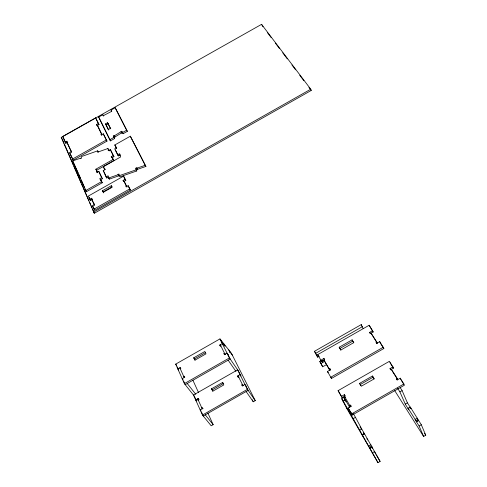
<?xml version="1.0" encoding="UTF-8"?>
<svg xmlns="http://www.w3.org/2000/svg" width="487" height="487" viewBox="0 0 487 487"><rect width="100%" height="100%" fill="white"/><g stroke="black" fill="none" stroke-linecap="round" stroke-linejoin="round"><path stroke-width="0.73" d="M359.601 383.372L372.476 376.013L374.223 378.837L361.317 386.221L359.601 383.372L360.885 385.71M360.197 384.572L373.048 377.224L372.476 376.013M342.057 397.544L341.417 396.375L344.388 394.677L345.058 395.828L342.057 397.544L338.094 390.647L389.411 361.305L393.52 368.111L390.562 369.803L390.026 368.574L392.991 366.881M346.659 408.222L346.805 408.514L341.734 398.701L343.895 397.465L349.794 407.516M345.685 397.002L345.039 397.374L344.412 396.193L350.451 406.657L351.103 406.286L350.482 405.117L349.83 405.488L350.451 406.657M397.185 378.393L397.715 379.617L397.063 379.988L396.534 378.764L397.185 378.393L391.39 369.329L391.925 370.558M396.534 378.764L397.264 379.909L400.259 378.198L404.466 385.162L352.217 415.064L348.162 408.003L351.164 406.286L350.482 405.117M362.943 436.072L349.465 411.984L350.561 411.357M350.214 413.36L351.31 412.733M351.784 413.536L350.689 414.163L350.853 414.461L351.949 413.834M352.217 415.064L351.59 413.907L403.948 383.945M353.258 418.595L355.461 417.335L353.252 413.542M394.72 390.623L423.617 436.468L425.766 435.238L421.304 424.749L410.377 407.187L408.209 408.429L408.812 409.798L405.269 404.107L399.918 391.889L402.116 390.635L400.15 387.542M359.589 430.264L361.744 429.029L355.461 417.335M405.269 404.107L407.418 402.871L402.116 390.635M362.145 434.678L364.306 433.442L361.744 429.029M407.996 408.416L410.151 407.181L407.418 402.871M364.398 433.521L362.231 434.763L377.961 462.65L380.11 461.414L364.306 433.442M362.839 434.654L364.459 433.728M368.726 445.989L370.917 444.734M416.975 421.541L418.607 420.604L418.485 420.305L416.3 421.559L416.428 421.852L415.143 419.386L417.329 418.138M369.426 447.279L371.611 446.031M415.728 420.744L417.907 419.496M371.721 447.474L370.083 448.411L369.931 448.131L372.117 446.877L372.269 447.157M372.567 452.685L374.765 451.425M423.617 436.468L419.112 426.003L421.304 424.749M196.036 399.973L194.264 396.034L184.384 383.61L175.679 364.13L219.954 338.909L231.398 353.245L255.255 400.637L253.27 401.769L246.112 391.548M193.753 357.805L204.85 351.48L205.989 353.86L194.867 360.197L193.753 357.805L195.11 360.076M194.557 358.882L205.636 352.57M220.757 345.685L220.203 346.001L219.734 345.058L222.291 343.603L223.253 345.009L222.577 343.761M180.263 368.762L180.817 368.44L180.385 367.478L177.828 368.933L178.662 369.992M223.977 353.623L224.537 353.306L225.292 354.396L224.732 354.713L223.977 353.623L224.452 354.585L227.033 353.118L228.47 355.473L228.263 355.169M184.384 383.61L229.432 357.933L238.362 370.881L240.968 375.988L240.048 374.655L237.498 376.104L237.985 377.078L238.539 376.761M211.547 388.796L222.62 382.478L223.375 383.512L212.32 389.819L211.547 388.796L212.697 391.25L223.795 384.919L222.62 382.478M197.759 400.235L199.031 399.51L198.239 398.506L195.683 399.961L196.486 400.959M198.13 399.809L198.684 399.492L198.239 398.506M241.875 384.9L242.435 384.584L243.153 385.619L242.599 385.935L241.875 384.9L242.362 385.887L244.937 384.42L245.856 385.741M203.097 408.477L202.543 408.794L201.746 407.796L202.306 407.479L202.762 408.483L200.187 409.957L200.985 410.949M247.408 389.363L237.638 369.834L193.461 395.024L202.464 415.021L247.408 389.363L255.255 400.637M319.253 356.259L317.658 357.172L314.48 351.297L361.257 324.598L363.18 328.695M317.658 357.172L315.655 353.337L362.486 326.607M318.376 355.887L317.694 354.633L369.146 325.261L373.206 331.97L370.242 333.662L369.657 332.359L372.628 330.661M339.189 347.231L352.095 339.865L353.799 342.604L340.857 349.995L339.189 347.231L340.833 350.165M339.835 348.509L352.71 341.156L352.095 339.865M323.898 358.487L320.921 360.185L321.603 361.439L324.573 359.741L323.898 358.487L324.549 359.607L323.904 359.978L324.579 361.226L329.833 370.236L330.484 369.864L329.815 368.622L329.163 368.994L329.833 370.236M326.625 364.538L322.686 366.79L319.801 361.47L321.103 360.727M376.567 343.536L377.218 343.165L376.646 341.868L371.003 333.078L370.357 333.449L369.657 332.359M322.23 360.958L322.802 361.951L323.368 361.628L323.545 361.969L320.939 363.454L322.686 366.79M207.858 413.037L213.166 424.676L211.181 425.808L202.464 415.021M376.646 341.868L375.994 342.239L376.707 343.347L379.708 341.637L383.859 348.503L331.47 378.442L327.477 371.478L330.484 369.755L329.815 368.622M383.299 347.207L330.801 377.206L331.47 378.442M117.623 154.799L119.607 153.679L119.899 154.282L119.467 154.525L120.648 156.942L103.347 166.724L104.492 169.184L104.924 168.94L105.21 169.555L103.214 170.687L106.093 176.909L108.102 175.77L108.394 176.397L107.956 176.647L109.344 179.119L118.828 175.825L118.055 174.358L118.98 174.042L119.138 175.728L119.875 176.824L136.756 170.967L136.037 169.86L135.855 168.173L136.786 167.851L137.541 169.33L145.917 166.42L130.327 136.202L114.804 144.974L115.961 147.342L116.387 147.098L116.679 147.695L114.707 148.809L117.623 154.799L118.347 155.907L120.326 154.787M111.237 156.656L113.221 155.536L113.952 156.644L111.973 157.758L111.237 156.656L111.529 157.258L111.961 157.015L113.855 160.546L96.596 170.298L95.842 169.208L113.118 159.438L113.855 160.546M112.26 158.366L112.692 158.123M97.717 172.763L96.962 171.674L96.523 171.917L96.81 172.538L98.8 171.406L102.398 178.717L100.395 179.849M102.398 178.717L101.643 177.627L99.634 178.759L101.113 180.233L102.264 182.747L86.333 191.756L72.666 160.941L80.659 158.123L80.678 158.47L81.566 158.159L81.475 156.552L97.686 150.836L98.429 151.932M100.681 180.476L101.113 180.233M106.093 176.909L106.842 177.998L108.345 177.152M85.554 190.679L101.503 181.657L102.264 182.747M125.816 180.409L125.086 179.307L123.053 180.458L123.789 181.554L125.816 180.409L123.558 176.142L88.311 196.084L90.497 200.394L92.53 199.244M102.489 190.715L111.322 185.717L112.071 186.813L103.256 191.805L102.489 190.715L103.214 192.328L112.065 187.318L111.322 185.717M89.711 199.317L91.751 198.166L92.031 198.818L91.593 199.067L94.648 205.368M126.991 187.063L124.532 181.943L123.053 180.458M93.869 204.297L94.314 204.041L94.6 204.698L92.548 205.861L94.77 210.238L130.455 190.033L128.166 185.705L126.121 186.862L125.81 186.217L126.255 185.967L123.801 180.841M93.985 209.16L129.725 188.932L130.455 190.033M93.522 212.18L310.755 89.212L261.568 24.35L61.234 137.425L94.308 213.251L311.236 90.442L310.755 89.212M99.038 124.575L98.313 123.467L96.402 124.544L97.132 125.652L99.038 124.575L95.629 117.897L62.61 136.537L65.848 143.312L67.754 142.234M102.806 114.737L103.427 116.009L104.121 115.267L111.693 111.34L111.054 110.08L115.182 107.749L127.35 131.32L123.12 133.712L122.45 132.385L114.993 136.969L114.135 135.569L113.288 136.043L114.664 138.491L110.433 140.883L98.672 117.069L102.806 114.737L103.518 115.851M65.081 142.228L66.993 141.151L67.243 141.723L66.822 141.96L71.68 152.425M101.911 134.515L97.814 125.981L96.402 124.544M107.578 122.712L110.366 128.373L108.272 129.554L105.496 123.893L107.578 122.712L110.774 128.854M105.496 123.893L106.215 125.001L108.297 123.826M70.913 151.341L71.333 151.104L71.589 151.688L69.653 152.778L73.178 160.205L107 141.096L103.287 133.785L101.357 134.881L101.077 134.302L101.497 134.065L97.09 124.873M72.405 159.121L106.276 139.988L107 141.096M114.135 135.569L114.275 135.855L121.744 131.265L122.45 132.385M114.007 137.157L114.853 136.683L114.993 136.969M109.709 139.775L113.946 137.383L114.664 138.491M121.744 131.265L122.414 132.592L126.65 130.199L127.35 131.32M97.686 150.836L97.802 152.437L98.672 151.774L107.889 148.523L109.246 150.933L108.516 149.826L108.09 150.069L108.37 150.666L110.342 149.552L113.952 156.644M108.595 178.029L118.091 174.73M136.829 168.216L145.211 165.3L145.917 166.42M118.055 174.358L118.798 175.46L119.717 175.137M135.855 168.173L136.573 169.287L137.498 168.965L137.541 169.33M119.138 175.728L136.037 169.86M224.738 345.825L225.012 346.172L223.746 343.761M221.542 341.697L224.738 345.648M229.718 351.809L232.372 355.084M205.283 414.851L213.166 424.676M198.702 400.101L197.685 398.823L202.202 408.806M187.239 383.506L195.798 394.33M183.015 379.726L182.181 378.679L184.762 377.206L184.317 376.226L183.757 376.542L184.585 377.595M180.537 368.696L179.831 367.795L184.202 377.528M175.679 364.13L176.513 365.189M262.992 26.785L261.568 24.35M267.588 32.848L271.265 37.7M275.399 43.154L279.532 48.609M282.746 52.852L287.342 58.915M291.938 64.978L295.615 69.83M299.748 75.29L303.882 80.745M308.935 87.41L311.236 90.442M92.548 205.861L94.77 210.238M91.593 199.067L94.362 204.717M72.666 160.941L78.237 173.086M69.653 152.778L73.178 160.205M61.234 137.425L62.001 138.503M66.822 141.96L71.388 151.755M237.498 376.104L238.228 377.151M238.977 377.121L238.052 375.794L242.922 385.564M228.16 360.179L235.945 371.392M220.934 345.679L220.288 344.741L225.012 354.262M219.734 345.058L220.495 346.16M103.214 170.687L103.962 171.777M103.347 166.724L104.955 169.665M101.077 134.302L101.807 135.41M114.804 144.974L116.679 148.45L115.961 147.342M119.467 154.525L120.192 155.633M98.672 117.069L110.433 140.883M373.206 331.97L369.146 325.261M380.67 343.554L383.859 348.503M389.947 362.547L393.52 368.111M401.191 380.061L403.242 383.251M377.218 343.165L371.003 333.078M136.786 167.851L137.498 168.965M392.309 371.161L397.715 379.617M390.026 368.574L390.744 369.7M397.569 388.182L399.918 391.889M424.554 433.327L425.766 435.238M408.209 408.429L415.143 419.386M416.3 421.559L419.112 426.003M122.414 132.592L123.12 133.712M120.898 131.746L121.756 133.152M111.054 110.08L111.76 111.194M352.71 341.156L353.732 342.799M373.048 377.224L374.095 378.923M323.904 359.978L329.163 368.994M360.076 426.929L360.83 428.231M363.479 432.785L364.233 434.087M366.881 438.641L367.636 439.944M371.417 446.451L372.549 448.399M374.82 452.307L375.952 454.255M376.707 455.558L380.11 461.414M317.694 354.633L321.603 361.439M338.094 390.647L341.417 396.375M348.162 408.003L351.59 413.907M341.734 398.701L349.465 411.984M377.961 462.65L346.476 407.936M345.849 401.264L344.443 398.865L345.368 400.704M314.48 351.297L315.655 353.337M319.801 361.47L320.939 363.454M327.477 371.478L328.147 372.713M343.895 402.451L343.104 401.069L345.313 399.815L346.062 401.215M344.388 394.677L345.015 395.852M229.986 352.138L230.26 352.655L228.738 349.952M221.707 341.892L220.702 339.987L223.046 344.705M322.163 360.703L322.802 361.951M130.327 136.202L145.211 165.3M115.182 107.749L126.65 130.199M343.895 397.465L345.508 400.673M245.655 385.454L248.127 390.397L203.268 416.008L201.441 411.953M252.266 399.76L253.27 401.769M227.782 354.207L230.187 359.022L185.218 384.657L183.562 380.962M219.954 338.909L229.432 357.933M113.288 136.043L113.946 137.383M106.215 125.001L108.68 130.035M115.431 149.917L118.347 155.907M95.629 117.897L98.313 123.467M103.287 133.785L106.276 139.988M123.558 176.142L125.086 179.307M128.166 185.705L129.725 188.932M110.342 149.552L113.221 155.536M107.889 148.523L108.516 149.826M111.961 157.015L113.118 159.438M212.32 389.819L212.892 391.043M108.704 177.737L109.344 179.119M104.255 172.404L106.842 177.998M98.8 171.406L101.643 177.627M192.882 380.183L198.501 392.504M96.596 170.298L97.437 172.148M95.842 169.208L96.962 171.674M100.359 179.143L101.503 181.657M103.256 191.805L103.737 192.876M177.28 366.912L178.352 369.304M379.708 341.637L380.274 342.933M63.377 137.62L65.848 143.312M89.091 197.156L90.497 200.394M78.839 174.468L80.635 178.619M81.238 180.001L84.537 187.611M85.134 188.993L86.333 191.756M410.377 407.187L410.967 408.563L410.151 407.181M62.299 139.197L64.095 143.348M64.692 144.73L71.875 161.343M72.472 162.725L73.367 164.801M73.969 166.189L81.146 182.795M81.743 184.183L82.644 186.259M83.24 187.641L88.92 200.79M89.523 202.178L90.418 204.254M91.014 205.636L91.915 207.712M92.512 209.093L94.308 213.251M400.259 378.198L400.783 379.422M361.257 324.598L361.731 325.998M136.573 169.287L136.756 170.967M118.798 175.46L118.828 175.825"/></g></svg>
